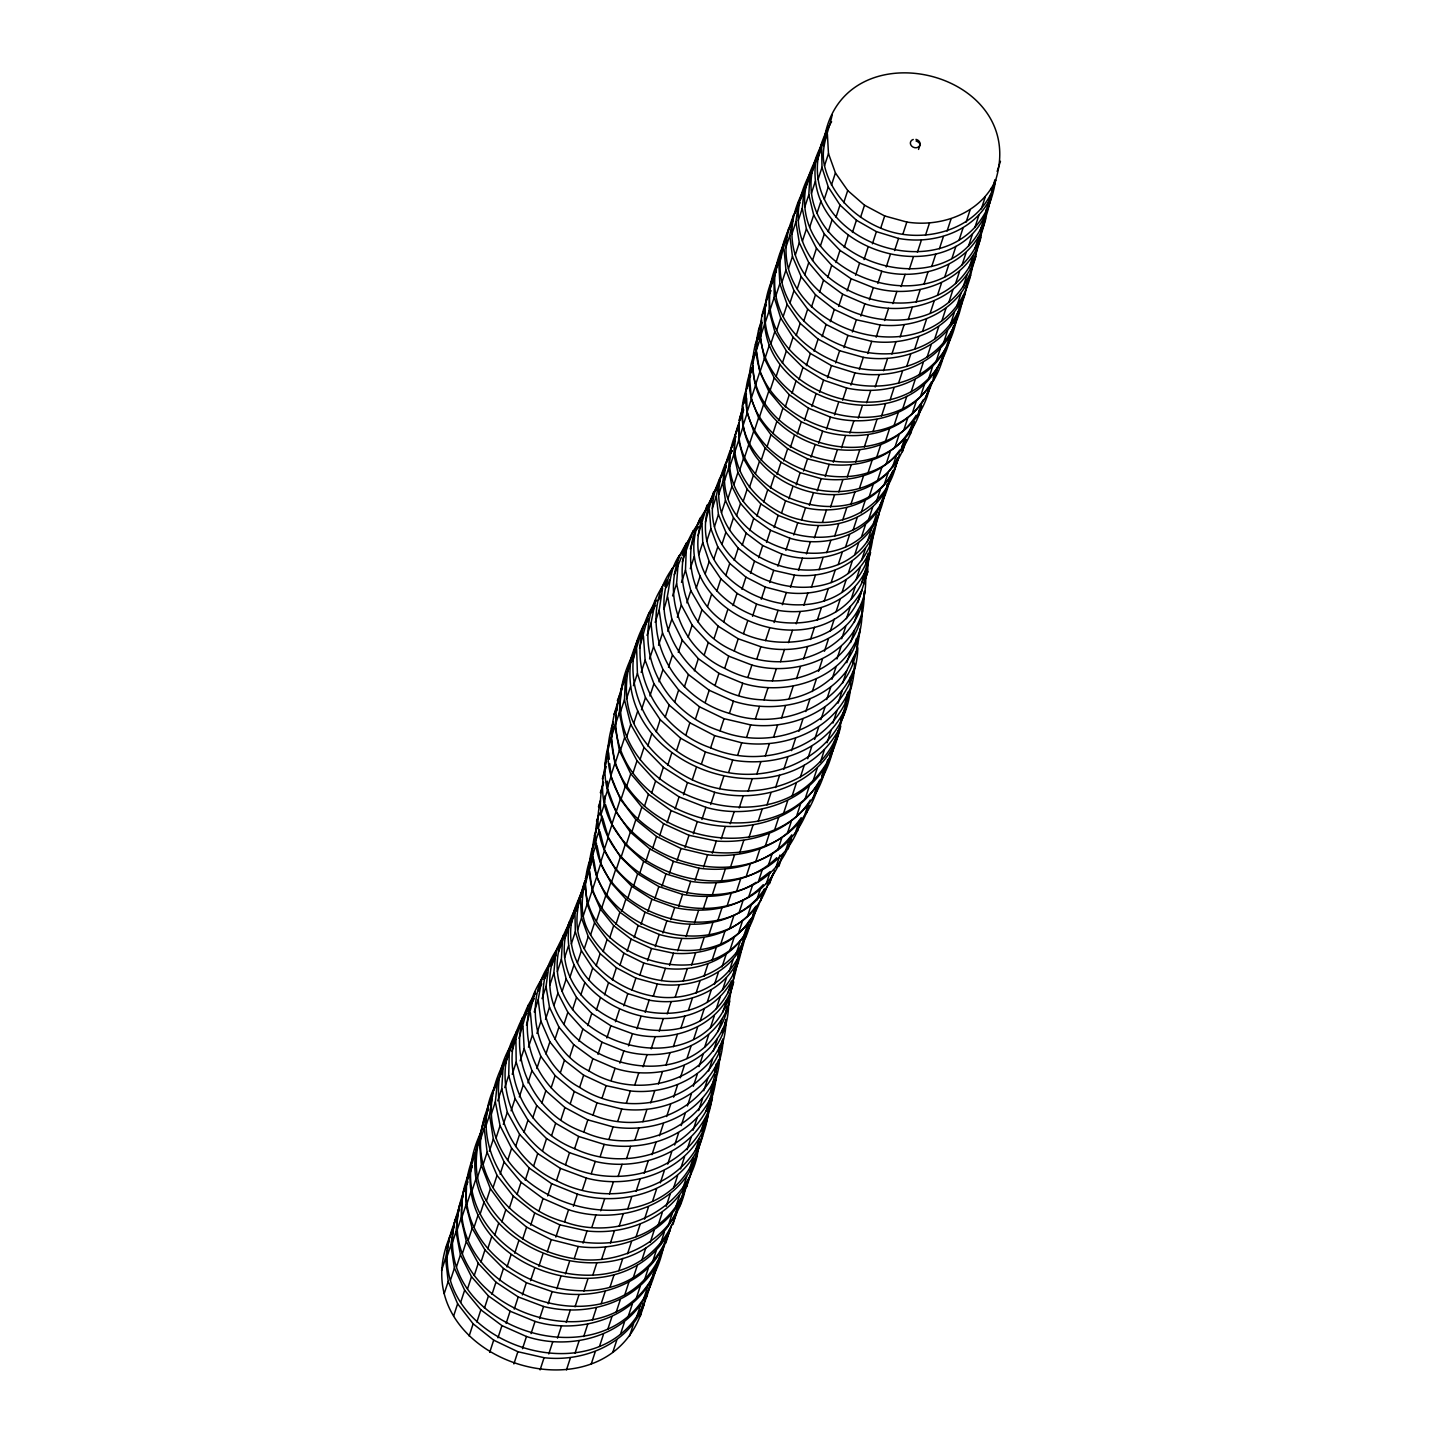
<?xml version="1.0" encoding="UTF-8"?>
<svg xmlns="http://www.w3.org/2000/svg" width="1442" height="1442" viewBox="0 0 1442 1442"><rect width="100%" height="100%" fill="white"/><g stroke="black" fill="none" stroke-linecap="round" stroke-linejoin="round"><path stroke-width="1.5" d="M700.181 518.038C660.67 611.011 816.172 675.469 861.829 590.355C845.931 648.287 765.864 656.002 723.74 621.935C686.104 596.465 680.173 541.886 707.788 507.278M857.846 602.558L867.76 571.735L867.76 558.523M626.675 674.207L630.659 662.022C617.374 769.902 786.088 824.86 838.793 729.742C820.877 789.116 743.405 804.33 692.286 779.834C667.267 767.703 646.052 748.452 633.705 723.325C620.997 695.855 626.369 665.627 638.175 638.896L640.771 635.255M834.81 741.927L846.292 706.616L846.346 699.911M782.826 854.439C750.02 955.055 575.556 902.115 600.431 800.743L598.448 806.835M738.052 954.262C728.967 1092.225 508.413 1022.684 577.629 904.747M727.777 993.087L731.761 980.884C690.159 1054.931 557.153 1010.59 568.959 926.269M733.978 970.736L733.906 975.026L737.889 962.841M990.834 194.67C974.017 333.408 751.841 255.883 826.14 137.026M990.744 199.122C967.131 298.386 801.914 257.776 815.812 161.107M712.708 1088.71C710.419 1162.937 627.108 1195.67 565.498 1164.866C510.919 1141.866 485.936 1072.686 521.86 1023.712M504.718 1087.629L508.702 1075.426L509.296 1052.191M941.103 362.104L951.846 330.452C927.873 464.324 713.177 391.233 776.427 270.555L765.666 302.189M765.125 323.008L769.109 310.823L769.668 289.986M666.096 1239.976C629.577 1370.116 411.367 1289.184 472.219 1166.037M461.927 1217.264L465.91 1205.061L466.649 1181.809M897.23 458.268C891.066 504.213 845.517 531.197 801.554 519.967C759.339 511.622 720.874 465.784 739.223 422.416M734.645 452.68L738.628 440.477L739.025 428.436M865.669 576.872C867.886 645.998 792.055 680.894 734.23 650.973C683.814 630.388 664.708 562.542 700.668 520.904M681.489 582.388L685.473 570.185L686.266 549.744M841.065 719.324C820.011 881.026 557.964 796.164 634.011 652.253L630.01 664.456M620.457 711.933L624.458 699.749L625.558 675.126M774.624 870.391C741.008 969.529 568.166 912.84 599.169 813.018M734.338 971.007C723.614 1113.819 494.912 1036.275 573.574 916.445M557.387 971.529L561.371 959.327L562.506 939.751M986.472 209.162C972.737 351.199 744.685 274.395 819.705 152.798M804.816 206.963L808.8 194.76L809.989 174.626M708.455 1108.105C704.273 1183.395 617.5 1213.281 556.486 1180.619C503.817 1157.295 480.33 1088.061 514.415 1040.223M497.742 1100.859L501.744 1088.674L503.24 1065.241M765.846 303.92C747.425 403.562 916.625 449.507 945.033 349.072C921.51 477.05 711.104 406.41 771.055 290.653M651.045 1280.19L663.5 1246.753C635.057 1386.898 405.148 1310.418 467.983 1181.845M456.988 1230.549L460.989 1218.346L462.594 1195.346M880.161 505.241L889.894 478.654C868.715 589.508 686.284 526.618 739.205 426.345M729.832 466.631L733.816 454.428L735.096 436.62M886.74 488.784L887.046 484.332M864.01 591.851C866.714 665.537 785.277 701.857 724.695 668.349C675.054 646.232 656.326 578.729 691.619 536.568M672.585 595.907L676.586 583.704L678.227 562.614M834.72 740.809C811.017 889.173 566.327 816.659 624.728 680.3M615.301 725.038L619.285 712.835L621.34 688.465M830.358 757.429L830.736 752.994M768.316 882.774C736.844 984.94 560.65 925.908 597.673 825.383M731.112 987.842C719.45 1133.07 486.729 1054.066 566.255 931.658M549.817 985.174L553.818 972.971L555.747 953.036M982.038 227.025C966.428 367.8 740.431 292.131 812.261 169.543L808.926 179.709M798.273 220.572L802.257 208.369L804.239 188.127M725.849 1013.329L726.498 1006.696M977.063 249.358L977.46 245.302M703.642 1127.482C679.993 1284.119 426.111 1194.589 507.169 1056.86L505.836 1060.933M491.343 1114.053L495.345 1101.85L497.76 1078.382M698.775 1148.229L699.424 1141.83M934.254 375.226C908.063 483.376 722.298 423.587 761.791 320.052M756.365 350.298L760.367 338.095L761.989 322.485M657.426 1261.588C633.561 1399.641 405.959 1330.624 461.007 1203.241M451.995 1243.851L455.996 1231.666L458.484 1208.919M652.992 1277.918L653.442 1273.791M885.172 490.586C868.715 607.172 678.046 543.904 735.005 440.639M724.551 480.601L728.534 468.398L730.499 450.733M880.702 507.205L881.188 502.789M861.559 604.522C867.273 658.237 817.938 706.274 764.044 699.875C700.163 698.721 641.005 629.757 672.783 567.788L677.163 563.245M663.753 609.227C671.269 589.868 667.52 566.129 683.76 550.52M855.845 642.862L856.35 638.518M827.636 759.808C801.842 900.295 570.473 834.161 617.969 702.056L616.888 710.78M611.011 738.214L614.995 726.029L616.347 715.124M823.112 776.373L823.652 772.011M760.222 900.853C725.831 998.891 555.963 937.534 595.131 839.839M728.625 1002.262C729.183 1073.623 645.205 1106.212 588.895 1070.901C542.877 1047.847 527.988 984.634 560.487 944.6M542.048 998.657L546.031 986.472L548.807 966.14M722.154 1032.76L722.694 1028.687M977.658 244.004C961.147 385.933 732.554 308.011 806.655 184.991M791.892 234.127L795.894 221.942L798.688 201.61M971.98 268.392L972.827 262.3M698.847 1142.533C695.603 1207.008 621.899 1243.004 564.579 1221.915C505.601 1206.557 464.288 1135.178 498.481 1080.04M485.521 1127.229L489.505 1115.045L492.858 1091.63M693.043 1167.497L693.656 1163.243M928.269 389.682L930.18 385.735C904.909 499.833 715.286 439.99 759.411 332.309M752.598 364.087L757.843 343.196M758.474 338.834L759.105 334.49M926.197 397.938L926.827 393.576M651.514 1278.567C626.08 1418.405 395.288 1342.718 457.889 1215.047M446.876 1257.19L450.859 1244.987L454.23 1222.474M880.828 502.555C866.462 628.442 665.465 559.208 732.284 450.715M718.729 494.534L722.712 482.331L725.38 464.703M646.611 1296.899L647.53 1290.752M857.377 643.565C852.564 703.011 781.672 732.951 729.436 713.375C667.448 696.035 633.615 622.097 672.783 567.788M655.173 622.385L659.156 610.182L662.653 587.921M852.835 662.797L853.79 656.723M860.333 628.333L856.818 650.594L846.706 670.728L842.723 682.931M819.11 782.79C787.116 911.434 571.374 846.382 613.319 722.063M607.497 751.534L612.183 735.096M612.886 730.842L613.571 726.588M815.127 794.993L816.172 788.612M756.599 906.766C732.554 1015.691 548.681 956.785 592.103 854.259M585.578 883.225L590.643 864.749M591.346 860.586L592.067 856.404M752.616 918.969L753.679 912.696M724.785 1023.478L726.119 1019.404C725.434 1093.757 637.166 1125.625 579.63 1087.376C533.234 1062.502 520.382 997.125 554.737 957.398M534.207 1012.014L538.19 999.811L541.868 979.1M973.152 260.966C957.38 399.921 731.743 328.434 798.237 205.99M785.8 247.663L789.783 235.479L793.406 215.128M718.458 1052.336L719.558 1046.117M966.627 287.409L967.726 281.298M691.944 1168.11C662.96 1308.777 429.842 1231.702 490.496 1101.237M480.222 1140.442L484.206 1128.257L488.478 1105.023M921.69 405.833C895.176 511.171 715.863 454.068 754.617 352.875M686.789 1186.64L687.96 1180.295M918.374 415.999L919.545 409.654M645.962 1295.601C620.096 1433.925 391.773 1359.59 451.761 1232.315M441.54 1270.51L445.524 1258.307L449.778 1235.974M640.428 1315.933L642.753 1303.748M876.826 518.579C862.244 646.773 657.588 575.989 726.462 466.072M712.348 508.377L716.332 496.174L719.738 478.438M870.193 544.571L872.086 534.712M857.846 647.855C855.809 716.836 781.312 755.211 720.045 730.878C656.344 710.329 625.233 635.562 666.745 580.153L664.744 586.245M647.025 635.399L651.009 623.196L655.497 600.485M849.356 682.769L850.6 676.568M809.178 805.159C771.344 923.907 568.581 856.206 610.615 738.34M806.529 813.288L807.376 809.16M581.306 897.14L589.183 866.534C582.73 889.173 576.818 913.309 590.589 934.885C605.712 960.102 632.623 976.27 661.427 980.56C701.677 987.067 745.586 960.895 750.849 918.842M745.568 937.192L748.164 924.917M720.549 1046.856L723.217 1038.727C720.423 1103.491 650.324 1138.675 593.023 1115.081C533.234 1094.965 506.448 1024.397 545.905 973.17L543.922 979.28M526.474 1025.226L535.054 991.952M714.637 1072.001L716.476 1063.565M967.564 281.965C946.096 417.044 725.687 341.574 792.685 221.527M780.068 261.2L788.504 228.737M960.913 306.335L963.13 296.187M475.391 1153.726L484.53 1118.595C476.022 1146.57 470.507 1173.86 486.405 1200.916C504.934 1232.568 538.371 1253.008 574.24 1258.686C623.196 1266.887 678.749 1236.713 685.959 1185.072M680.101 1205.602L683.382 1191.002M914.408 421.713C888.128 526.186 710.095 467.1 751.931 367.494M745.766 392.026L750.687 375.731M910.425 433.916L912.732 423.66M873.546 529.304C866.66 665.898 647.945 597.312 719.918 481.322M705.426 522.058L713.592 491.92M865.705 563.606L868.03 553.638M854.457 663.068C854.709 735.672 773.561 775.219 710.654 747.839C650.919 727.417 617.897 653.623 656.813 600.124M639.473 648.323L648.972 613.102M845.264 702.669L847.77 692.214M801.482 819.074C769.307 933.767 571.951 874.14 606.613 761.304M797.498 831.259L799.102 824.716M576.44 911.038L585.019 880.665C577.737 902.908 571.609 926.954 584.262 948.782C598.466 974.359 624.837 991.123 653.316 996.188C694.071 1004.029 739.728 978.271 745.135 935.317M739.097 955.595L743.693 937.408M823.382 146.057C834.558 24.298 1030.237 67.486 995.683 180.106C984.327 229.278 923.439 246.564 880.702 228.16C853.898 216.949 831.277 194.598 824.5 165.794C820.174 148.039 828.555 132.033 832.142 115.054M994.872 179.763L991.699 192.309L991.501 187.965M719.702 1051.398C721.433 1120.74 643.565 1159.188 583.848 1132.06C528.313 1113.296 499.311 1041.899 535.667 993.448M518.994 1038.348L528.547 1004.75M710.509 1091.738L714.962 1074.614M962.95 296.836C942.545 432.564 722.334 360.464 786.25 238.939M774.787 274.773L784.015 242.472M954.766 325.117L960.012 305.019M677.055 1212.217C634.336 1338.536 421.497 1255.694 480.925 1132.312C436.764 1250.737 644.61 1320.584 680.336 1199.906M673.072 1224.42L677.452 1207.999M906.495 439.522C878.557 541.056 704.615 478.978 749.227 382.202M902.512 451.725L905.702 439.81M870.211 541.813C869.526 685.743 637.67 617.915 712.817 496.228M698.036 535.577L707.031 505.133M861.631 582.947L870.626 552.502M850.744 680.408C850.69 755.41 765.125 794.109 701.371 764.188C644.159 743.531 612.219 670.638 648.035 618.492M632.659 661.229L643.168 625.882M840.434 722.424L850.942 687.077M791.532 838.793C757.212 943.519 575.142 887.713 603.333 782.231M788.197 848.959L790.613 840.596M739.205 954.117L742.522 943.951C723.974 1073.299 517.083 1002.37 583.848 889.317M570.96 924.827L580.297 894.563M733.203 974.215L738.538 956.154M995.557 180.178C976.558 312.247 764.729 242.004 829.655 125.13M817.65 159.701L827.185 128.771M986.004 211.127L990.96 194.454M716.386 1067.224C717.972 1140.604 637.058 1178.204 574.637 1148.679C519.589 1127.193 492.389 1058.464 528.295 1009.039M511.91 1051.38L522.419 1017.583M706.003 1111.421L716.512 1077.643M954.189 323.891L957.506 313.725C937.931 446.065 721.018 378.507 779.311 258.424M769.974 288.418L779.978 256.406M948.169 343.719L953.577 325.874M671.666 1224.853C634.967 1354.182 416.576 1273.755 476.311 1150.193M884.234 484.566L888.236 472.363L898.726 457.294C872.212 550.79 709.825 498.139 743.153 406.914M894.743 469.497L899.538 454.104M665.807 1243.094L670.782 1226.98M634.174 651.099L638.175 638.896M470.939 1167.065L476.887 1148.192M466.721 1180.493L470.705 1168.308C458.826 1270.763 621.214 1322.314 669.791 1230.891M507.728 1055.778L511.712 1043.575M470.308 1172.31L472.309 1166.217M516.795 1030.507L505.295 1064.394M604.667 765.053L608.65 752.85L609.299 759.267M626.513 698.847L630.496 686.644M602.323 778.77L606.307 766.567M633.435 685.689L637.418 673.486L636.643 649.044M600.323 792.703L603.639 782.537M466.884 1204.016L470.885 1191.813M641.167 672.405L645.151 660.22L643.456 636.12M676.64 563.624L679.29 555.494M472.021 1190.822L476.004 1178.619M477.392 1177.627L481.376 1165.442L479.375 1141.523M512.216 1074.29L516.2 1062.087L515.894 1039.177M483.142 1164.451L487.144 1152.248L484.206 1128.257M682.156 555.368L686.14 543.165M610.885 775.598L614.869 763.413L611.498 739.349M615.373 762.674L619.357 750.471L614.995 726.029M607.064 788.576L611.048 776.373L609.732 763.539M649.567 658.958L653.55 646.755L651.009 623.196M489.361 1151.221L493.344 1139.018L489.505 1115.045M549.69 966.555L551.691 960.444M620.655 749.696L624.638 737.493L619.285 712.835M603.783 801.626L607.785 789.441L607.244 781.113M693.169 530.71L682.282 561.947M520.165 1060.825L524.149 1048.622L522.995 1026.145M444.208 1293.636L448.21 1281.433L445.524 1258.307M600.881 814.838L604.865 802.635L604.703 796.002M554.972 955.794L557.621 947.664M626.765 736.61L630.749 724.407L624.458 699.749M496.084 1137.9L500.068 1125.697L495.345 1101.85M813.18 168.191L817.163 155.988M450.427 1280.298L454.41 1268.095L450.859 1244.987M598.178 828.213L602.161 816.01M822.174 142.398L811.828 173.292M559.622 946.925L563.606 934.74M658.525 645.277L662.509 633.074L659.156 610.182M690.285 548.861L694.269 536.676M633.705 723.325L637.706 711.122M456.447 1266.977L460.431 1254.774L455.996 1231.666M528.457 1047.198L532.44 1034.995L530.458 1013.041M569.464 921.6L558.523 951.936M595.456 841.768L599.439 829.565M760.511 336.617L764.512 324.414M503.33 1124.436L507.314 1112.233L501.744 1088.674M770.226 309.453L774.228 297.25L773.957 276.233M564.958 938.472L575.07 908.208M462.341 1253.711L466.325 1241.508L460.989 1218.346M592.554 855.466L596.537 843.282M749.119 378.002L753.103 365.799C752.291 444.803 874.249 482.89 916.247 415.188M775.85 295.898L779.834 283.695L778.77 262.57M468.181 1240.499L472.165 1228.296L465.91 1205.061M589.309 869.31L593.293 857.107M641.474 709.77L645.457 697.586L637.418 673.486M511.099 1110.791L515.082 1098.606L508.702 1075.426M667.844 631.362L671.828 619.159L667.736 597.042M781.943 282.308L785.926 270.123L784.051 248.997M811.413 193.282L815.415 181.097M536.947 1033.409L540.93 1021.206L538.19 999.811M474.058 1227.304L478.059 1215.119M742.45 406.157L746.433 393.972M690.267 568.689L694.251 556.486M744.36 403.057L746.343 396.965M738.971 420.379L742.954 408.176C735.15 480.781 838.992 523.212 888.236 472.363M788.468 268.663L792.451 256.46L789.783 235.479M818.011 179.565L821.994 167.362L821.634 147.517M480.114 1214.128L484.097 1201.925M649.927 695.927L653.929 683.724L645.151 660.22M564.597 957.776L568.581 945.573M519.336 1096.947L523.32 1084.745L516.2 1062.087M795.335 254.928L799.319 242.743L795.894 221.942M824.5 165.794L828.483 153.591L827.366 133.854M486.405 1200.916L490.406 1188.713L481.376 1165.442M545.509 1019.458L549.492 1007.255L546.031 986.472M677.343 617.212L681.327 605.009L676.586 583.704M571.338 943.951L575.322 931.748L574.961 912.624M698.775 554.81L702.759 542.607L702.02 523.374M493.056 1187.595L497.039 1175.392L487.144 1152.248M577.539 930.108L581.523 917.905L580.423 898.835M608.019 836.666L612.021 824.463L605.514 804.618M611.985 823.995L615.968 811.792L607.785 789.441M616.347 811.359L620.33 799.156L611.048 776.373M751.48 397.668L755.482 385.465M755.788 384.149L759.772 371.946L756.599 351.884M760.385 370.702L764.368 358.499L760.367 338.095M802.437 241.102L806.42 228.917L802.257 208.369M658.994 681.742L662.978 669.539L653.55 646.755M747.371 411.276L751.354 399.074L749.768 379.823M527.952 1082.852L531.954 1070.649L524.149 1048.622M604.288 849.482L608.272 837.279L602.774 818.137M743.279 424.975L747.262 412.772L746.614 398.154M765.378 357.255L769.361 345.071M621.232 798.706L625.215 786.503L614.869 763.413M739.079 438.783L743.063 426.58M553.962 1005.38L557.946 993.178L553.818 972.971M583.145 916.301L587.128 904.098L585.29 884.955M600.611 862.46L604.595 850.257L599.962 831.637M596.79 875.636L600.773 863.434L596.952 845.282M588.174 902.584L592.175 890.399L589.562 871.022M592.698 889.029L596.682 876.826L593.671 859.306M770.821 343.791L774.805 331.606L769.109 310.823M453.635 1315.987L457.619 1303.784L448.21 1281.433M626.765 785.944L630.749 773.741L619.357 750.471M706.868 540.804L710.852 528.601L709.41 509.873M500.122 1174.149L504.105 1161.946L493.344 1139.018M686.843 602.864L690.826 590.661L685.473 570.185M809.701 227.205L813.685 215.002L808.8 194.76M776.751 330.272L780.735 318.069L774.228 297.25M633.02 772.948L637.022 760.745L624.638 737.493M536.857 1068.54L540.84 1056.337L532.44 1034.995M562.164 991.213L566.165 979.01L561.371 959.327M460.647 1302.414L464.648 1290.211L454.41 1268.095M668.493 667.213L672.495 655.01L662.509 633.074M714.457 526.727L718.44 514.524L716.332 496.174M783.15 316.627L787.134 304.424L779.834 283.695M817.001 213.218L821.003 201.015M507.62 1160.486L511.622 1148.283L500.068 1125.697M640.032 759.646L644.015 747.443L630.749 724.407M696.18 588.336L700.163 576.151M467.514 1288.914L471.498 1276.711L460.431 1254.774M721.487 512.631L725.47 500.428L722.712 482.331M790 302.838L793.983 290.635L785.926 270.123M570.023 977.009L574.006 964.806M824.283 199.176L828.267 186.973L821.994 167.362M515.605 1146.552L519.589 1134.367L507.314 1112.233M545.905 1054.012L549.889 1041.809L540.93 1021.206M727.976 498.572L731.959 486.369L728.534 468.398M474.256 1275.485L478.257 1263.3L466.325 1241.508M647.782 745.965L651.766 733.78M678.281 652.379L682.264 640.176L671.828 619.159M797.228 288.887L801.211 276.702L792.451 256.46M831.439 185.117L835.423 172.932L828.483 153.591M577.395 962.841L581.378 950.657L575.322 931.748M733.942 484.584L737.925 472.399L733.816 454.428M705.192 573.736L709.194 561.533L702.759 542.607M480.979 1262.129L484.963 1249.926L472.165 1228.296M739.476 470.741L743.459 458.538L738.628 440.477M524.005 1132.331L527.988 1120.146L515.082 1098.606M744.667 457.024L748.668 444.821M584.262 948.782L588.246 936.579L581.523 917.905M554.954 1039.303L558.937 1027.101L549.492 1007.255M749.66 443.433L753.661 431.248L747.262 412.772M804.762 274.791L808.746 262.588L799.319 242.743M754.599 429.986L758.582 417.801L751.354 399.074M656.2 731.851L660.184 719.648L645.457 697.586M759.592 416.648L763.575 404.445M487.757 1248.79L491.74 1236.587M590.589 934.885L594.573 922.7L587.128 904.098M688.158 637.256L692.142 625.071L681.327 605.009M713.808 559.081L717.792 546.878L710.852 528.601M764.765 403.345L768.766 391.142L759.772 371.946M596.411 921.222L600.395 909.019L592.175 890.399M812.495 260.533L816.478 248.348L806.42 228.917M770.244 390.025L774.246 377.822L764.368 358.499M532.783 1117.802L536.766 1105.599L523.32 1084.745M494.678 1235.415L498.662 1223.213M601.765 907.811L605.766 895.626L596.682 876.826M563.876 1024.505L567.86 1012.302L557.946 993.178M606.794 894.689L610.795 882.486L600.773 863.434M776.102 376.632L780.086 364.447M611.624 881.819L615.608 869.616L604.595 850.257M665.195 717.269L669.178 705.066L653.929 683.724M721.901 544.463L725.885 532.278L718.44 514.524M616.383 869.184L620.366 856.981L608.272 837.279M820.336 246.167L824.319 233.965L813.685 215.002M782.375 363.132L786.359 350.929L774.805 331.606M501.834 1221.951L505.818 1209.748L490.406 1188.713M621.25 856.71L625.233 844.507L612.021 824.463M697.982 621.953L701.966 609.75L690.826 590.661M541.868 1102.95L545.851 1090.747L531.954 1070.649M626.351 844.309L630.352 832.106L615.968 811.792M572.528 1009.652L576.53 997.467L566.165 979.01M729.49 529.971L733.473 517.768L725.47 500.428M789.08 349.433L793.064 337.23L780.735 318.069M631.848 831.872L635.85 819.669L620.33 799.156M828.195 231.711L832.196 219.508M509.278 1208.324L513.262 1196.121L497.039 1175.392M674.658 702.218L678.641 690.015L662.978 669.539M736.556 515.623L740.539 503.42L731.959 486.369M469.137 1336.013L473.138 1323.81L457.619 1303.784M637.851 819.29L641.834 807.087L625.215 786.503M707.589 606.505L711.591 594.302M796.2 335.517L800.184 323.314L787.134 304.424M580.838 994.872L584.839 982.669M551.132 1087.809L555.116 1075.606L540.84 1056.337M743.171 501.474L747.154 489.271L737.925 472.399M836.018 217.219L840.001 205.016L828.267 186.973M517.065 1194.445L521.049 1182.242L504.105 1161.946M644.412 806.438L648.395 794.236L630.749 773.741M476.869 1322.026L480.853 1309.823L464.648 1290.211M684.427 686.734L688.411 674.532L672.495 655.01M749.407 487.54L753.391 475.355L743.459 458.538M803.699 321.368L807.682 309.165L793.983 290.635M588.733 980.218L592.716 968.015L581.378 950.657M843.732 202.727L847.716 190.524L835.423 172.932M716.89 591.04L720.874 578.837L709.194 561.533M755.374 473.841L759.357 461.638M651.604 793.208L655.587 781.005L637.022 760.745M525.23 1180.259L529.214 1168.056L511.622 1148.283M560.469 1072.415L564.453 1060.212L549.889 1041.809M596.159 965.779L600.142 953.595L588.246 936.579M761.196 460.322L765.179 448.12L753.661 431.248M811.504 306.966L815.487 294.781L801.211 276.702M484.458 1308.164L488.441 1295.961L471.498 1276.711M766.982 446.93L770.965 434.727L758.582 417.801M694.359 670.854L698.343 658.67L682.264 640.176M725.777 575.628L729.76 563.425L717.792 546.878M603.135 951.648L607.118 939.445L594.573 922.7M659.391 779.491L663.374 767.306L644.015 747.443M772.858 433.627L776.841 421.425M491.974 1294.393L495.958 1282.19L478.257 1263.3M533.738 1165.713L537.722 1153.528L519.589 1134.367M569.752 1056.86L573.736 1044.657L558.937 1027.101M819.543 292.347L823.526 280.145L808.746 262.588M609.696 937.841L613.679 925.638L600.395 909.019M778.932 420.325L782.916 408.14L768.766 391.142M734.194 560.379L738.196 548.176L725.885 532.278M667.754 765.251L671.738 753.048M499.473 1280.694L503.456 1268.491L484.963 1249.926M615.914 924.394L619.898 912.209L605.766 895.626M704.309 654.704L708.292 642.501L692.142 625.071M785.277 406.95L789.279 394.766L774.246 377.822M827.726 277.531L831.71 265.328L816.478 248.348M542.571 1150.788L546.554 1138.585L527.988 1120.146M578.891 1041.214L582.874 1029.011L567.86 1012.302M621.881 911.308L625.882 899.105L610.795 882.486M742.161 545.346L746.163 533.143L733.473 517.768M791.964 393.432L795.948 381.229M507.025 1266.995L511.027 1254.792M627.757 898.528L631.74 886.325L615.608 869.616M676.622 750.417L680.624 738.214L660.184 719.648M835.981 262.57L839.965 250.385L824.319 233.965M551.655 1135.449L555.639 1123.246L536.766 1105.599M714.132 638.355L718.134 626.152L701.966 609.75M587.777 1025.604L591.761 1013.402L576.53 997.467M633.633 885.983L637.616 873.798L620.366 856.981M749.714 530.584L753.697 518.381L740.539 503.42M798.994 379.679L802.978 367.476L786.359 350.929M514.722 1253.242L518.705 1241.039M844.237 247.519L848.22 235.334M639.653 873.582L643.637 861.379L625.233 844.507M756.87 516.128L760.853 503.925L747.154 489.271M806.384 365.655L810.368 353.452L793.064 337.23M685.905 734.969L689.889 722.784L669.178 705.066M596.339 1010.121L600.341 997.918M560.92 1119.731L564.904 1107.528L545.851 1090.747M723.74 621.935L727.723 609.732M522.599 1239.327L526.582 1227.124L505.818 1209.748M645.926 861.198L649.909 848.996L630.352 832.106M763.755 501.978L767.739 489.775L753.391 475.355M852.438 232.45L856.422 220.247L840.001 205.016M814.099 351.307L818.083 339.104L800.184 323.314M604.558 994.872L608.542 982.687L592.716 968.015M652.559 848.689L656.543 836.486L635.85 819.669M770.443 488.099L774.426 475.896M695.477 718.981L699.46 706.778L678.641 690.015M530.692 1225.195L534.694 1212.992L513.262 1196.121M570.275 1103.671L574.277 1091.486L555.116 1075.606M733.023 605.568L737.024 593.365L720.874 578.837M489.703 1352.362L493.687 1340.159L473.138 1323.81M860.532 217.4L864.515 205.197L847.716 190.524M777.04 474.436L781.023 462.233L765.179 448.12M822.102 336.635L826.086 324.45L807.682 309.165M612.399 979.947L616.401 967.762L600.142 953.595M659.607 835.927L663.59 823.724L641.834 807.087M783.673 460.935L787.656 448.732L770.965 434.727M741.963 589.345L745.947 577.142L729.76 563.425M539.056 1210.739L543.039 1198.536L521.049 1182.242M705.21 702.47L709.194 690.267L688.411 674.532M497.959 1337.816L501.942 1325.613L480.853 1309.823M579.63 1087.376L583.631 1075.173L564.453 1060.212M619.916 965.419L623.899 953.216L607.118 939.445M830.304 321.674L834.287 309.471L815.487 294.781M667.123 822.769L671.107 810.566L648.395 794.236M790.396 447.471L794.38 435.286M627.126 951.323L631.109 939.121L613.679 925.638M750.507 573.375L754.49 561.172L738.196 548.176M506.124 1323.414L510.108 1311.211L488.441 1295.961M547.654 1195.905L551.637 1183.702L529.214 1168.056M588.895 1070.901L592.878 1058.698L573.736 1044.657M714.98 685.563L718.963 673.36L698.343 658.67M838.667 306.425L842.651 294.222L823.526 280.145M797.318 433.988L801.301 421.785L782.916 408.14M675.09 809.088L679.074 796.885L655.587 781.005M634.138 937.642L638.121 925.458L619.898 912.209M758.672 557.73L762.674 545.527L746.163 533.143M804.456 420.343L808.457 408.158L789.279 394.766M514.253 1309.12L518.237 1296.935L495.958 1282.19M847.121 290.942L851.104 278.739L831.71 265.328M556.486 1180.619L560.469 1168.417L537.722 1153.528M597.997 1054.39L601.981 1042.206L582.874 1029.011M641.023 924.376L645.007 912.191L625.882 899.105M724.695 668.349L728.679 656.146L708.292 642.501M683.49 794.794L687.473 782.609L663.374 767.306M766.531 542.444L770.515 530.259L753.697 518.381M811.882 406.482L815.866 394.297M522.383 1294.916L526.366 1282.713L503.456 1268.491M855.593 275.296L859.576 263.111L839.965 250.385M647.891 911.452L651.892 899.249L631.74 886.325M565.498 1164.866L569.5 1152.681L546.554 1138.585M606.866 1037.97L610.849 1025.767L591.761 1013.402M774.12 527.556L778.121 515.371L760.853 503.925M692.286 779.834L696.27 767.649M734.23 650.973L738.214 638.77L718.134 626.152M819.561 392.332L823.544 380.129L802.978 367.476M654.848 898.745L658.832 886.56L637.616 873.798M530.584 1280.676L534.567 1268.491M864.028 259.578L868.012 247.375M615.464 1021.747L619.447 1009.544M781.546 513.028L785.529 500.843L767.739 489.775M574.637 1148.679L578.639 1136.476L555.639 1123.246M743.513 633.579L747.515 621.394M827.492 377.804L831.475 365.619L810.368 353.452M701.371 764.188L705.354 751.985L680.624 738.214M661.986 886.163L665.97 873.96L643.637 861.379M788.864 498.824L792.848 486.621M872.41 243.842L876.394 231.639L856.422 220.247M623.809 1005.831L627.793 993.628L608.542 982.687M538.875 1266.364L542.859 1254.161M583.848 1132.06L587.831 1119.857L564.904 1107.528M752.544 616.311L756.527 604.108L737.024 593.365M835.621 362.915L839.623 350.712L818.083 339.104M669.358 873.528L673.342 861.325L649.909 848.996M796.164 484.854L800.148 472.652L781.023 462.233M710.654 747.839L714.637 735.654L689.889 722.784M880.702 228.16L884.685 215.958L864.515 205.197M631.902 990.33L635.886 978.127L616.401 967.762M547.293 1251.872L551.277 1239.669L526.582 1227.124M761.25 599.259L765.251 587.074L745.947 577.142M593.023 1115.081L597.006 1102.878L574.277 1091.486M803.518 471.029L807.52 458.826L787.656 448.732M843.949 347.63L847.932 335.427L826.086 324.45M677.019 860.694L681.021 848.491L656.543 836.486M639.797 975.279L643.781 963.076L623.899 953.216M720.045 730.878L724.028 718.675L699.46 706.778M513.893 1363.916L517.876 1351.713L493.687 1340.159M555.855 1237.074L559.856 1224.871L534.694 1212.992M769.704 582.568L773.687 570.365L754.49 561.172M811.017 457.222L815 445.037M852.366 331.984L856.35 319.782L834.287 309.471M602.125 1097.867L606.109 1085.664L583.631 1075.173M647.548 960.732L651.532 948.53L631.109 939.121M685.022 847.499L689.006 835.297L663.59 823.724M729.436 713.375L733.419 701.173C772.858 713.628 820.913 705.084 846.706 670.728M777.887 566.255L781.87 554.07C818.263 566.201 866.047 552.52 879.169 513.586M522.491 1348.703L526.474 1336.5C572.943 1351.947 633.921 1334.427 650.612 1284.696M818.659 443.361L822.643 431.158C858.188 442.099 903.629 433.393 923.457 399.542M564.579 1221.915L568.563 1209.712C616.834 1225.556 680.065 1207.026 697.027 1155.312M611.084 1080.509L615.067 1068.306C656.975 1081.842 711.717 1065.512 726.137 1020.557M860.856 316.032L864.84 303.829C906.748 317.42 961.508 301.126 975.982 256.189M655.227 946.655L659.21 934.452C693.296 944.528 734.537 936.363 755.95 906.225L751.967 918.428M693.314 833.818L697.315 821.616C741.008 834.449 797.102 822.661 819.759 780.05M785.89 550.411L789.874 538.208C826.248 549.294 873.275 534.153 884.685 495.003M738.755 695.459L742.738 683.256C787.476 697.099 845.463 678.767 859.829 630.677M826.482 429.283L830.466 417.08C866.786 427.211 912.75 416.972 931.496 381.806M531.035 1333.634L535.036 1321.431C581.847 1335.652 642.375 1316.131 656.975 1265.716M619.88 1063.133L623.863 1050.948C664.888 1063.024 717.647 1045.378 729.832 1001.145M869.346 299.846L873.329 287.643C915.003 299.954 968.627 282.073 981.047 237.155M918.536 149.427L919.942 145.155A4.975 2.668 19.6 0 0 916.067 140.974M573.411 1206.323L577.395 1194.12C625.72 1208.576 688.032 1188.1 702.759 1136.026M662.905 933.01L666.889 920.807C701.966 930.144 743.91 920.537 764.566 888.885L760.583 901.088M793.749 534.982L797.732 522.797C829.042 530.692 866.3 521.571 884.144 493.038M747.911 677.253L751.895 665.05C795.281 677.253 850.636 657.732 862.532 610.849M701.912 819.525L705.895 807.322C756.041 821.634 820.21 799.409 834.341 745.226M628.478 1045.901L632.461 1033.716C672.711 1044.441 723.632 1025.478 733.708 981.894M834.485 414.935L838.469 402.733M539.578 1318.691L543.58 1306.488C583.992 1316.654 632.047 1304.848 655.029 1267.987M877.817 283.479L881.801 271.276C923.168 282.344 975.531 262.913 985.949 218.121M670.674 919.69L674.676 907.505C705.444 914.246 741.242 908.604 763.287 884.667M582.316 1190.227L586.317 1178.042C634.444 1191.074 695.513 1168.723 707.914 1116.631M801.554 519.967L805.537 507.782C838.163 515.191 878.791 503.564 892.742 470.903M756.852 658.94L760.853 646.737C802.852 657.372 855.557 636.751 865.11 591.184M636.895 1028.939L640.897 1016.736M842.651 400.209L846.634 388.006C883.135 396.009 925.962 383.896 945.087 349.901M886.217 267.04L890.201 254.855M710.708 804.51L714.709 792.307C765.269 805.339 828.88 780.861 840.758 726.029M548.158 1303.82L552.142 1291.617C596.754 1302.18 653.893 1283.218 667.304 1235.668M809.359 505.295L813.36 493.092M591.274 1173.644L595.258 1161.441C642.97 1173.049 702.434 1148.932 712.492 1097.146M678.605 906.603L682.589 894.4C707.481 898.69 734.735 896.545 756.149 882.288M765.576 640.645L769.577 628.46M645.169 1012.338L649.152 1000.135C682.589 1006.336 721.27 993.79 737.186 962.012M894.563 250.602L898.564 238.417C933.262 244.87 973.422 231.892 990.005 198.924M850.942 385.086L854.926 372.883C891.715 379.913 934.362 366.376 952.153 331.516M719.684 788.756L723.668 776.553M774.066 622.547L778.067 610.345C811.648 616.113 850.275 602.918 865.615 570.744M817.235 490.857L821.219 478.654C849.717 482.872 882.955 474.923 899.772 449.994M556.792 1288.932L560.776 1276.729M600.196 1156.574L604.18 1144.389C644.232 1151.996 690.664 1137.197 709.987 1099.237M686.716 893.571L690.7 881.368C720.982 886.091 754.49 879.981 776.751 857.684M653.316 996.188L657.3 983.985C690.592 989.23 728.589 975.531 743.099 943.392M902.854 234.235L906.838 222.05C941.284 227.494 980.632 213.362 995.683 180.106M782.357 604.739L786.341 592.536C819.038 597.24 856.097 583.199 869.688 551.421M859.324 369.531L863.307 357.346C900.187 363.348 942.401 348.423 958.75 312.914M825.203 476.545L829.186 464.342C860.297 468.308 896.654 456.862 911.2 427.174M609.047 1139.09L613.048 1126.887C652.271 1133.232 697.171 1117.316 714.511 1079.535M728.715 772.245L732.716 760.042C775.435 767.577 824.644 751.048 844.435 710.221M565.48 1273.917L569.464 1261.714M661.427 980.56L665.411 968.357C698.793 972.683 736.393 957.686 749.552 924.989M790.468 587.327L794.47 575.124C826.446 578.855 862.208 563.912 874.176 532.368M695.044 880.431L699.046 868.228C732.752 872.734 770.875 863.145 791.802 834.846M867.742 353.56L871.743 341.375C908.55 346.332 950.08 330.074 964.896 294.132M617.789 1121.245L621.772 1109.042C660.057 1114.179 703.263 1097.218 718.621 1059.816M737.745 754.995L741.729 742.81C783.763 749.047 831.511 731.238 849.266 690.484M833.296 462.233L837.279 450.03M669.539 965.437L673.522 953.234C702.146 955.577 734.266 945.465 749.768 919.942M798.489 570.383L802.473 558.18M574.24 1258.686L578.224 1246.501C619.934 1252.269 667.087 1234.064 684.085 1193.399M876.177 337.212L880.161 325.009C916.733 328.938 957.416 311.4 970.61 275.206M626.369 1103.166L630.37 1090.963C667.628 1094.947 709.049 1077.03 722.442 1040.133M703.606 867.039L707.589 854.836C742.197 858.495 780.951 847.427 801.229 817.632M746.686 737.114L750.669 724.911C791.712 729.868 837.712 710.942 853.358 670.566M806.438 553.908L810.422 541.705M540.083 1369.9L544.067 1357.697C584.37 1362.348 629.379 1343.475 644.412 1303.73M841.515 447.813L845.499 435.61M677.722 950.801L681.706 938.616M884.559 320.539L888.542 308.336M583.055 1243.148L587.038 1230.963C628.856 1235.596 675.451 1215.75 690.772 1174.437M634.786 1084.997L638.788 1072.794M814.406 537.902L818.389 525.699M755.464 718.693L759.447 706.49M548.789 1353.93L552.773 1341.727M712.348 853.213L716.332 841.028C751.661 843.75 790.847 831.205 810.296 800.058M849.843 433.159L853.826 420.956M643.042 1066.846L647.043 1054.643M892.886 303.631L896.87 291.428M686.05 936.597L690.033 924.412M764.044 699.875L768.027 687.69M591.905 1227.214L595.888 1215.011M822.445 522.31L826.428 510.126M651.171 1048.875L655.155 1036.672M557.495 1338.122L561.497 1325.919M772.389 680.822L776.373 668.637M858.242 418.18L862.244 405.977M901.124 286.561L905.125 274.359M721.234 838.847L725.236 826.645M659.192 1031.21L663.176 1019.007M694.557 922.718L698.541 910.515M600.719 1210.811L604.703 1198.626M830.574 507.061L834.558 494.858M780.501 661.698L784.502 649.495M909.307 269.42L913.291 257.217M566.255 1322.44L570.239 1310.237M788.432 642.663L792.415 630.46M866.714 402.805L870.698 390.602M667.177 1013.942L671.161 1001.739M609.461 1193.922L613.445 1181.719M730.211 823.779L734.212 811.576M838.829 492.028L842.813 479.825M917.418 252.296L921.402 240.093M703.263 909.001L707.247 896.798M796.182 623.845L800.166 611.642M675.198 997.143L679.182 984.958M875.168 386.997L879.151 374.794M803.825 605.37L807.808 593.185M575.034 1306.812L579.035 1294.61M925.494 235.262L929.477 223.059M618.095 1176.51L622.079 1164.307M847.211 477.104L851.213 464.901M739.187 807.971L743.189 795.786M811.431 587.345L815.415 575.142M683.31 980.884L687.293 968.682M712.168 895.302L716.151 883.099M883.567 370.738L887.551 358.535M626.567 1158.629L630.551 1146.426M819.074 569.788L823.058 557.585M583.884 1291.149L587.867 1278.964M748.092 791.388L752.075 779.185M855.719 462.143L859.72 449.94M691.601 965.113L695.585 952.91M634.841 1140.334L638.824 1128.131M826.807 552.719L830.79 540.516M891.895 354.065L895.879 341.862M642.898 1121.732L646.899 1109.529M721.252 881.459L725.254 869.256M592.734 1275.377L596.736 1263.174M756.834 774.03L760.817 761.827M834.684 536.118L838.667 523.915M864.317 447.038L868.3 434.853M900.096 337.013L904.098 324.81M700.109 949.827L704.093 937.624M650.757 1102.932L654.74 1090.729M765.341 755.95L769.325 743.766M842.759 519.895L846.742 507.71M908.19 319.637L912.173 307.434M658.417 1084.06L662.401 1071.875M601.602 1259.353L605.604 1247.15M730.481 867.309L734.465 855.106M566.472 1369.9L570.455 1357.697M665.934 1065.277L669.917 1053.075M872.951 431.699L876.934 419.496M708.869 934.921L712.853 922.718M773.579 737.259L777.562 725.056M916.139 302.045L920.122 289.842M673.378 1046.676L677.361 1034.473M851.014 503.997L855.016 491.794M781.51 718.08L785.493 705.877M610.435 1243.022L614.418 1230.819M680.822 1028.398L684.806 1016.213M923.962 284.326L927.945 272.123M575.052 1353.137L579.053 1340.952M789.135 698.541L793.118 686.338M881.549 415.999L885.532 403.796M796.453 678.822L800.454 666.619M688.339 1010.536L692.322 998.333M717.882 920.284L721.883 908.081M739.746 852.691L743.73 840.488M803.554 659.084L807.538 646.881M931.712 266.536L935.696 254.333M859.468 488.297L863.452 476.094M810.494 639.473L814.478 627.27M619.159 1226.277L623.142 1214.074M817.326 620.114L821.309 607.929M583.704 1336.554L587.687 1324.369M696.035 993.141L700.019 980.939M824.175 601.152L828.159 588.949M890.093 399.903L894.076 387.718M939.391 248.781L943.392 236.596M831.115 582.604L835.116 570.401M748.975 837.478L752.976 825.293M838.235 564.525L842.218 552.34M868.066 472.652L872.068 460.449M947.07 231.135L951.053 218.932M627.721 1209.081L631.704 1196.878M703.984 976.234L707.968 964.031M727.147 905.774L731.148 893.589M592.428 1320.097L596.411 1307.894M898.492 383.392L902.476 371.189M845.589 546.915L849.572 534.73M636.066 1191.416L640.068 1179.214M712.24 959.795L716.241 947.592M876.772 456.97L880.774 444.767M853.213 529.737L857.197 517.534M906.712 366.43L910.695 354.227M758.095 821.598L762.079 809.395M601.188 1303.676L605.171 1291.473M644.159 1173.265L648.161 1161.062M736.61 891.246L740.593 879.061M861.126 512.901L865.128 500.698M914.733 349.072L918.716 336.869M651.964 1154.682L655.948 1142.479M720.856 943.771L724.839 931.568M885.514 441.108L889.516 428.923M766.982 804.942L770.983 792.758M610.002 1287.219L613.986 1275.016M659.463 1135.737L663.446 1123.534M922.538 331.372L926.521 319.169M666.655 1116.523L670.638 1104.32M869.328 496.318L873.311 484.133M673.594 1097.164L677.578 1084.961M680.336 1077.787L684.319 1065.584M930.126 313.383L934.11 301.18M746.199 876.538L750.182 864.335M686.969 1058.518L690.952 1046.315M729.814 928.071L733.798 915.868M775.58 787.548L779.563 775.345M894.22 425.011L898.204 412.809M693.584 1039.466L697.567 1027.263M618.798 1270.636L622.782 1258.433M700.307 1020.72L704.291 1008.517M937.516 295.195L941.5 283.011M707.211 1002.37L711.194 990.167M877.745 479.898L881.747 467.695M783.781 769.433L787.765 757.23M944.762 276.918L948.746 264.715M842.056 592.32L846.039 580.135M848.22 573.429L852.204 561.244M836.108 611.624L840.091 599.439M854.673 554.972L858.675 542.769M714.439 984.435L718.422 972.232M902.8 408.555L906.784 396.37M830.268 631.308L834.251 619.105M951.9 258.605L955.884 246.402M791.568 750.633L795.551 738.448M861.505 536.911L865.488 524.708M591.274 1363.898L595.258 1351.695M627.522 1253.801L631.506 1241.616M824.427 651.243L828.429 639.04M739.097 912.588L743.081 900.385M755.806 861.487L759.79 849.284M959.002 240.327L962.986 228.124M798.904 731.31L802.888 719.107M818.479 671.359L822.463 659.174M886.343 463.513L890.327 451.31M722.027 966.933L726.011 954.73M805.79 711.537L809.791 699.352M812.297 691.511L816.28 679.308M868.715 519.21L872.716 507.007M966.122 222.14L970.106 209.937M911.2 391.737L915.183 379.534M599.512 1346.413L603.495 1334.211M636.102 1236.677L640.104 1224.474M730.067 949.827L734.05 937.624M876.321 501.78L880.305 489.577M895.013 447.056L899.015 434.853M919.329 374.523L923.313 362.321M748.65 897.176L752.634 884.973M765.323 845.967L769.325 833.764M607.875 1329.073L611.859 1316.87M644.484 1219.175L648.467 1206.972M738.538 933.064L742.522 920.861M927.17 356.913L931.172 344.71M867.291 541.759L871.274 529.556M873.492 523.356L877.475 511.171M903.683 430.419L907.667 418.216M861.541 560.469L865.524 548.266M616.311 1311.841L620.312 1299.639M652.577 1201.24L656.561 1189.037M892.436 467.424L896.419 455.221M934.704 338.942L938.688 326.739M774.642 829.853L778.626 817.65M856.206 579.522L860.207 567.319M716.313 1008.679L720.297 996.476M722.514 989.969L726.498 977.784M710.419 1027.713L714.421 1015.51M729.129 971.62L733.113 959.435M758.366 881.693L762.367 869.49M887.263 487.306L891.246 475.121M941.932 320.683L945.916 308.48M660.328 1182.891L664.311 1170.688M704.723 1047.036L708.707 1034.833M747.443 916.535L751.426 904.332M851.213 598.953L855.196 586.75M912.227 413.548L916.211 401.345M699.064 1066.593L703.047 1054.39M948.872 302.207L952.856 290.004M624.837 1294.646L628.82 1282.443M736.213 953.613L740.197 941.428M900.799 450.301L904.783 438.098M667.7 1164.127L671.684 1151.924M693.332 1086.259L697.333 1074.074M955.559 283.569L959.543 271.366M846.418 618.708L850.419 606.505M962.084 264.859L966.068 252.656M674.658 1145.002L678.641 1132.799M687.419 1105.96L691.403 1093.775M968.501 246.131L972.503 233.946M681.219 1125.571L685.202 1113.386M974.9 227.476L978.884 215.273M783.637 813.09L787.638 800.887M981.335 208.892L985.319 196.707M743.82 935.912L747.821 923.709M920.555 396.352L924.538 384.167M841.713 638.752L845.715 626.549M633.38 1277.396L637.364 1265.193M756.726 900.132L760.709 887.948M909.199 433.069L913.201 420.884M768.153 865.993L772.155 853.79M792.217 795.642L796.2 783.439M836.955 658.976L840.938 646.773M928.594 378.849L932.577 366.647M917.545 415.693L921.546 403.49M997.143 171.472L1000.46 161.306M641.87 1260.02L645.854 1247.817M722.748 1012.23L726.732 1000.045M831.98 679.29L835.963 667.087M800.256 777.508L804.239 765.305M936.273 360.987L940.256 348.784M760.871 898.817L762.872 892.724M863.758 583.92L867.76 571.735M612.778 1352.326L616.779 1340.123M717.99 1031.625L721.973 1019.44M766.279 883.766L770.262 871.563L759.682 879.602M826.681 699.568L830.664 687.365M777.869 849.951L781.852 837.766M943.573 342.817L947.556 330.615M980.398 230.017L984.381 217.814M807.736 758.744L811.72 746.541M925.71 398.082L929.711 385.879M650.216 1242.427L654.199 1230.224M814.622 739.422L818.605 727.219M820.913 719.648L824.896 707.445M974.774 248.961L978.758 236.758M620.493 1334.192L624.476 1321.99M950.458 324.36L954.442 312.157M969.06 267.924L973.044 255.721M713.321 1051.236L717.323 1039.033M956.965 305.686L960.949 293.483M963.148 286.85L967.131 274.665M854.241 622.421L858.224 610.218M933.587 380.219L937.787 367.494L933.298 377.714M628.333 1316.167L632.335 1303.965M769.577 883.784L772.894 873.618M658.345 1224.564L662.347 1212.361M708.635 1070.973L712.636 1058.77M775.976 867.273L779.96 855.07M787.368 833.476L791.352 821.273M703.786 1090.783L707.77 1078.58M636.319 1298.233L640.302 1286.03M666.168 1206.359L670.169 1194.174M850.618 642.501L854.601 630.298M698.631 1110.574L702.615 1098.371M673.612 1187.829L677.596 1175.627M778.842 866.444L782.826 854.241M680.588 1168.939L684.571 1156.736M693.079 1130.24L697.063 1118.037M644.358 1280.316L648.341 1268.113M687.077 1149.725L691.06 1137.522M796.489 816.46L800.472 804.257M846.833 662.689L850.816 650.504M785.656 850.546L789.639 838.361M652.415 1262.345L656.398 1250.142M716.079 1070.343L720.063 1058.14M629.559 1335.977L633.543 1323.774M805.123 798.868L809.106 786.665M660.382 1244.248L664.365 1232.045M636.553 1317.303L640.536 1305.1M795.173 833.512L799.156 821.327M838.126 703.101L842.11 690.898M643.727 1298.719L647.71 1286.516M813.126 780.681L817.127 768.496M668.151 1225.988L672.134 1213.785M832.935 723.055L836.919 710.87M820.462 761.953L824.445 749.75M827.059 742.72L831.043 730.517M675.631 1207.495L679.633 1195.292M658.435 1261.66L662.419 1249.475M700.992 1131.033L704.994 1118.848M804.348 816.082L808.331 803.897M666.763 1237.939L669.412 1229.81M682.733 1188.749L686.716 1176.546M695.459 1150.5L699.442 1138.297M689.366 1169.732L693.35 1157.547M851.447 677.614L854.764 667.448M813.018 798.219L817.001 786.016M821.057 779.888L825.04 767.685M828.339 761.106L832.322 748.903M842.308 718.819L846.292 706.616M462.648 1193.994L469.623 1174.293M739.962 420.307L743.693 409.78M735.222 434.619L738.971 424.092M621.574 687.329L629.253 666.528M596.519 821.147L599.385 813.486M805.988 186.829L812.387 170.264M499.256 1077.444L506.953 1057.743M761.863 316.122L766.315 304.749M458.61 1207.549L463.224 1195.977M731.112 448.822L736.033 436.493M674.243 574.817L681.363 557.315M617.356 700.65L622.439 688.411M594.356 835.549L596.069 831.493M551.763 965.239L556.125 955.073M800.256 200.33L805.591 187.947M493.777 1090.585L502.339 1071.009M758.474 330.218L762.061 322.053M454.5 1221.122L459.547 1209.766M726.498 462.936L731.923 450.823M666.312 587.525L669.899 579.594M613.968 714.259L616.725 708.292M821.598 776.084L827.095 764.17M591.815 850.005L594.555 844.147M544.824 978.343L547.473 972.791M794.704 213.813L800.004 202.727M755.428 344.512L759.267 336.617M488.874 1103.833L492.623 1096.1M721.397 476.905L726.317 466.92M451.148 1232.82L453.888 1227.25M658.67 600.106L661.427 594.627M611.336 728.156L613.301 724.335M588.787 864.425L591.707 858.783M789.423 227.331L792.325 221.852M537.884 991.285L541.813 983.841M484.494 1117.226L488.55 1109.637M752.634 358.968L754.671 355.183M445.794 1248.159L447.759 1244.518M715.737 490.64L718.621 485.341M651.514 612.67L655.605 605.279M585.2 878.719L587.273 875.078M531.071 1004.155L534.333 998.513M784.52 240.94L786.611 237.335M749.948 373.586L752.075 369.945M709.608 504.123L711.717 500.59M644.971 625.305L648.341 619.736M828.159 127.256L831.601 121.723M581.036 892.85L583.253 889.299M524.564 1016.952L526.925 1013.185M780.032 254.675L782.267 251.142M902.025 446.515L905.378 441.27M639.167 638.067L642.826 632.533M823.202 140.956L825.671 137.332M696.198 530.241L698.739 526.654M571.086 920.411L573.628 916.95M689.006 835.297L716.332 841.028M651.532 948.53L673.522 953.234M606.109 1085.664L630.37 1090.963M856.35 319.782L880.161 325.009M559.856 1224.871L587.038 1230.963M773.687 570.365L794.47 575.124M517.876 1351.713L544.067 1357.697M724.028 718.675L750.669 724.911M681.021 848.491L707.589 854.836M643.781 963.076L665.411 968.357M597.006 1102.878L621.772 1109.042M847.932 335.427L871.743 341.375M551.277 1239.669L578.224 1246.501M807.52 458.826L829.186 464.342M765.251 587.074L786.341 592.536M714.637 735.654L741.729 742.81M673.342 861.325L699.046 868.228M884.685 215.958L906.838 222.05M635.886 978.127L657.3 983.985M587.831 1119.857L613.048 1126.887M839.623 350.712L863.307 357.346M800.148 472.652L821.219 478.654M756.527 604.108L778.067 610.345M705.354 751.985L732.716 760.042M665.97 873.96L690.7 881.368M627.793 993.628L649.152 1000.135M876.394 231.639L898.564 238.417M578.639 1136.476L604.18 1144.389M831.475 365.619L854.926 372.883M658.832 886.56L682.589 894.4M569.5 1152.681L595.258 1161.441M823.544 380.129L846.634 388.006M785.529 500.843L805.537 507.782M526.366 1282.713L552.142 1291.617M738.214 638.77L760.853 646.737M687.473 782.609L714.709 792.307M651.892 899.249L674.676 907.505M610.849 1025.767L632.461 1033.716M859.576 263.111L881.801 271.276M560.469 1168.417L586.317 1178.042M778.121 515.371L797.732 522.797M518.237 1296.935L543.58 1306.488M728.679 656.146L751.895 665.05M679.074 796.885L705.895 807.322M645.007 912.191L666.889 920.807M601.981 1042.206L623.863 1050.948M851.104 278.739L873.329 287.643M808.457 408.158L830.466 417.08M551.637 1183.702L577.395 1194.12M770.515 530.259L789.874 538.208M510.108 1311.211L535.036 1321.431M718.963 673.36L742.738 683.256M671.107 810.566L697.315 821.616M638.121 925.458L659.21 934.452M592.878 1058.698L615.067 1068.306M842.651 294.222L864.84 303.829M801.301 421.785L822.643 431.158M543.039 1198.536L568.563 1209.712M762.674 545.527L781.87 554.07M501.942 1325.613L526.474 1336.5M709.194 690.267L733.419 701.173M915.976 139.369A4.975 4.2 18.1 0 1 919.581 145.876A4.975 4.2 18.1 0 1 911.668 146.111A4.975 4.2 18.1 0 1 913.237 139.459"/></g></svg>
